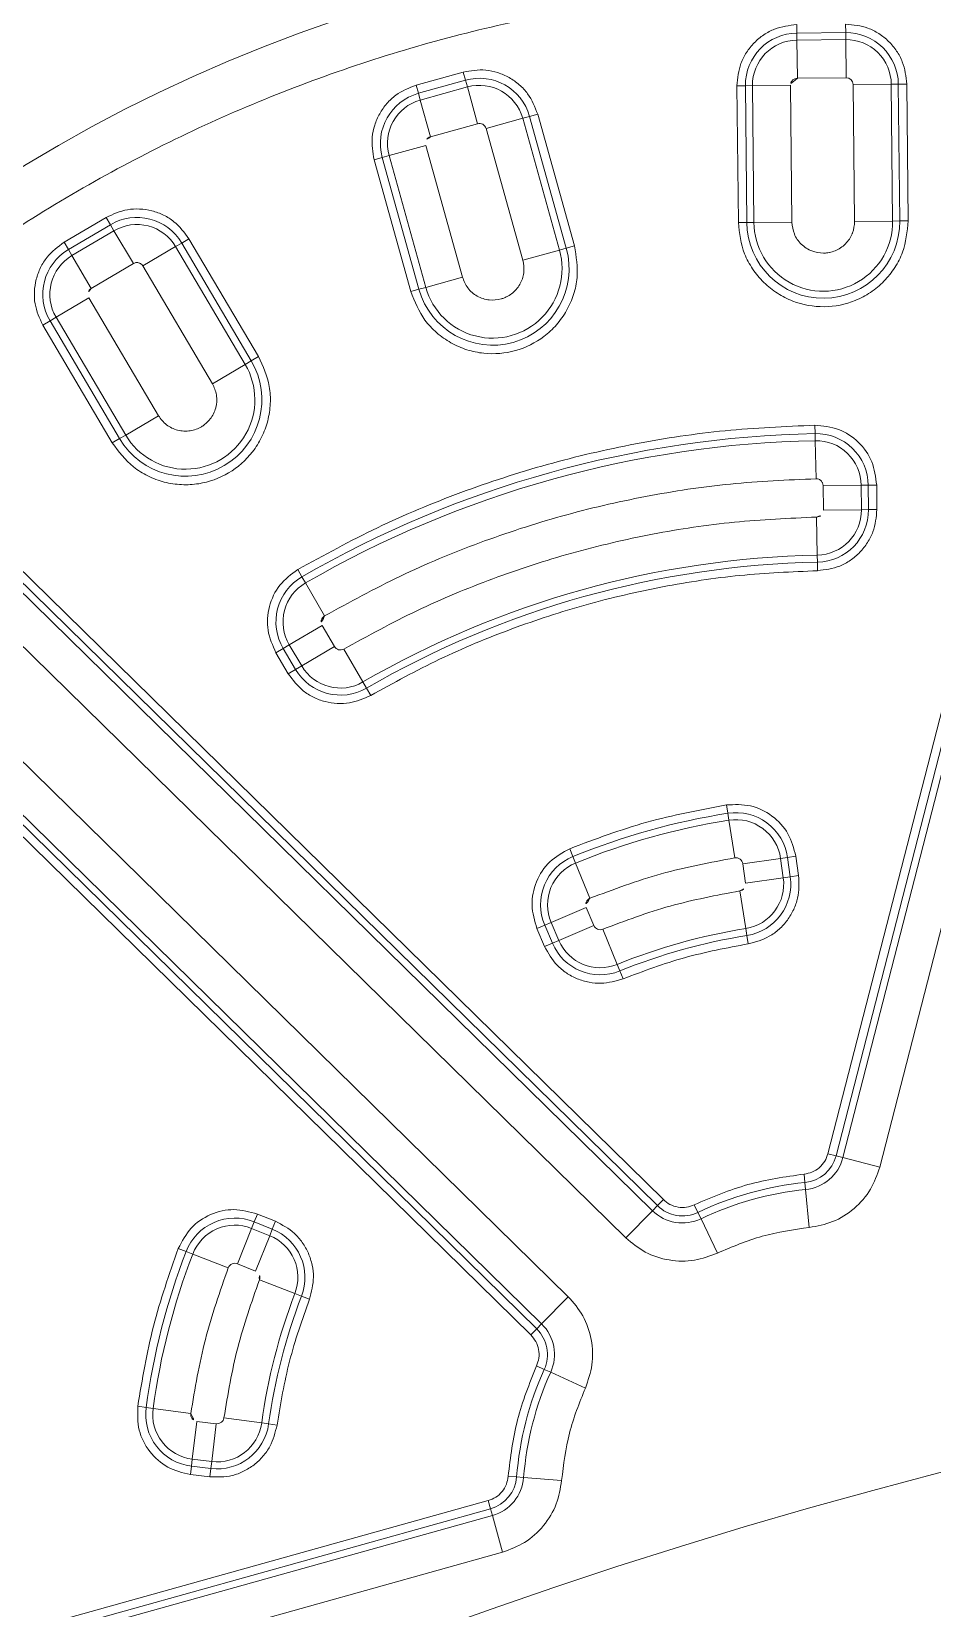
# Model space of a CAD drawing. Header units: metres. Extents: x 859577 to 860336, y 1645916 to 1646650.
# Drawn here: x 859954.015 to 859954.1262, y 1646454.4494 to 1646454.6439 of the extents above; entities that cross this region are included whole.
import ezdxf

# ---------------------------------------------------------------- set-up
doc = ezdxf.new("R2010")
doc.units = ezdxf.units.M
doc.layers.add('A-ACCESORIOS', color=30, linetype='Continuous', lineweight=20)
doc.layers.add('PISO', color=31, linetype='Continuous', lineweight=15)

# ---------------------------------------------------------------- blocks, each defined once
blk = doc.blocks.new('mu10-3')
at = {"layer": 'A-ACCESORIOS', "linetype": 'Continuous', "ltscale": 20}
for p, q in [((-0.6043916841054511, 0.3677337906336788), (-0.6713836868763678, 0.4837673431450753)), ((-0.610116943353944, 0.3644283106689841), (-0.6771089461284987, 0.4804618631752078)), ((-0.6762049578243818, 0.4809837810649924), (-0.609212955050964, 0.3649502285607014)), ((-0.6084596314280475, 0.3653851601571887), (-0.6754516342014085, 0.4814187126614797)), ((-0.705322752941413, 0.4647310085940717), (-0.7060608563006099, 0.4654691119532686)), ((-0.6962371426569689, 0.4647310085940717), (-0.695499039297772, 0.4654691119532686)), ((-0.6954990392979994, 0.4654691119534959), (-0.6835670024256615, 0.4535370750811012)), ((-0.7053227529418677, 0.4647310085935601), (-0.7095841946726296, 0.4604695668627983)), ((-0.7089691085400318, 0.4598544807301437), (-0.7047076668087584, 0.4641159224613602)), ((-0.705322752941413, 0.4647310085940717), (-0.7047076668087584, 0.4641159224614171)), ((-0.7047076668087584, 0.4641159224614171), (-0.7013862016924008, 0.4607944573450027)), ((-0.6968522287897372, 0.4641159224614171), (-0.7001736939060947, 0.4607944573450595)), ((-0.6962371426569689, 0.4647310085941285), (-0.6968522287897372, 0.4641159224614171)), ((-0.6968522287897372, 0.4641159224614171), (-0.6849201919422399, 0.4521838856139766)), ((-0.6843051058095284, 0.4527989717466312), (-0.6962371426569689, 0.4647310085940717)), ((-0.7103222980322244, 0.4612076702217678), (-0.7095841946729138, 0.4604695668625709)), ((-0.7089691085401455, 0.4598544807302005), (-0.7095841946727433, 0.460469566862912)), ((-0.7056476434235606, 0.4565330156137861), (-0.7089691085400318, 0.4598544807301437)), ((-0.7056476434235606, 0.4565330156137861), (-0.7013862016924008, 0.4607944573450027)), ((-0.7001736939060947, 0.4607944573450595), (-0.6882416570585974, 0.448862420497619)), ((-0.7089691085399181, 0.4519990427110088), (-0.7056476434235606, 0.45532050782748)), ((-0.6937156065907857, 0.4433884709948757), (-0.7056476434235606, 0.4553205078275937)), ((-0.6843051058095284, 0.452798971746688), (-0.6835670024503884, 0.4535370751058281)), ((-0.7095841946726296, 0.451383956578411), (-0.7103222980317696, 0.4506458532192141)), ((-0.7095841946727433, 0.4513839565784679), (-0.7089691085401455, 0.4519990427111225)), ((-0.7095841946726296, 0.4513839565783542), (-0.6976521578221195, 0.4394519197278441)), ((-0.6970370715653758, 0.4400670060497305), (-0.7089691085399181, 0.4519990427110656)), ((-0.6849201919422399, 0.4521838856139766), (-0.6882416570585974, 0.448862420497619)), ((-0.6843051058095284, 0.452798971746688), (-0.6849201919422399, 0.4521838856139766)), ((-0.6983902611781332, 0.4387138163655209), (-0.7103222980313717, 0.4506458532187594)), ((-0.6970370715653758, 0.4400670060497305), (-0.6937156065907857, 0.4433884709948757)), ((-0.6976521578221195, 0.4394519197277873), (-0.6970370715653758, 0.4400670060497305)), ((-0.6976521578221195, 0.4394519197278441), (-0.6983902611813164, 0.4387138163686473)), ((-0.7259661512111961, 0.4300345751606187), (-0.7264010827866514, 0.4292812515742526)), ((-0.7259661512111961, 0.4300345751606187), (-0.7254442333206725, 0.4309385634643377)), ((-0.7113524502769906, 0.4215973509924424), (-0.7259661512111961, 0.4300345751606187)), ((-0.7254442333208999, 0.4309385634645082), (-0.7108305323561694, 0.4225013392786536)), ((-0.7386594594822782, 0.4229857851676684), (-0.7356461651365862, 0.4282049640725063)), ((-0.7347421768324693, 0.427683046182608), (-0.7356461651362451, 0.4282049640730747)), ((-0.7264010827866514, 0.4292812515741957), (-0.7287497132940643, 0.4252133042074888)), ((-0.7264010827866514, 0.4292812515742526), (-0.7117873818524458, 0.4208440274060194)), ((-0.7347421768329241, 0.4276830461820396), (-0.7377554711784455, 0.4224638672775995)), ((-0.737002147591852, 0.4220289357020874), (-0.7339888532460463, 0.4272481146071527)), ((-0.734742176832583, 0.427683046182608), (-0.7339888532460463, 0.4272481146071527)), ((-0.7339888532460463, 0.4272481146071527), (-0.7299209058793963, 0.4248994840997398)), ((-0.6734013131323877, 0.4267561887239708), (-0.6741464795176739, 0.4274871608138255)), ((-0.6734013131323877, 0.4267561887240277), (-0.6727803411446871, 0.4261470453158154)), ((-0.6727803411446871, 0.4261470453158154), (-0.6694270924114107, 0.4228576709115259)), ((-0.6648873181707131, 0.426184993418758), (-0.6682087832870707, 0.4228635283024005)), ((-0.6642722320381154, 0.4268000795514695), (-0.6648873181707131, 0.426184993418758)), ((-0.6648873181707131, 0.426184993418758), (-0.6627564963733334, 0.4240541716213215)), ((-0.6642722320381154, 0.4268000795514695), (-0.6635341286788616, 0.4275381829106095)), ((-0.6621414102405652, 0.4246692577539193), (-0.6642722320381154, 0.4268000795514695)), ((-0.6635341286793732, 0.4275381829111211), (-0.6614033068812546, 0.4254073611130593)), ((-0.7329342002253156, 0.4196803051945039), (-0.7299209058793963, 0.4248994840997398)), ((-0.7287497132940643, 0.4252133042074888), (-0.7141360123597451, 0.4167760800392557)), ((-0.6627564963732198, 0.4240541716213215), (-0.6660779614895773, 0.420732706504964)), ((-0.6621414102406789, 0.4246692577539761), (-0.6627564963733334, 0.4240541716213784)), ((-0.6621414102405652, 0.4246692577539193), (-0.6614033068813683, 0.4254073611130593)), ((-0.7386594594822782, 0.4229857851676684), (-0.7377554711784455, 0.4224638672772016)), ((-0.737002147591852, 0.4220289357020874), (-0.7377554711783318, 0.4224638672775427)), ((-0.7113524502769906, 0.4215973509925561), (-0.710830532386467, 0.4225013392962182)), ((-0.6682087832870707, 0.4228635283024005), (-0.6660779614895773, 0.420732706504964)), ((-0.7329342002253156, 0.4196803051945039), (-0.737002147591852, 0.4220289357020874)), ((-0.7117873818524458, 0.4208440274059626), (-0.7141360123597451, 0.4167760800392557)), ((-0.7113524502769906, 0.4215973509925561), (-0.7117873818524458, 0.4208440274060194)), ((-0.7349690106248659, 0.4144411652426356), (-0.7326203801171687, 0.4185091126093425)), ((-0.7180066792014941, 0.410071888451796), (-0.7326203801171687, 0.4185091126093425)), ((-0.6627179902632179, 0.4162376209702074), (-0.6660720179690429, 0.4195262010874217)), ((-0.6627179902632179, 0.4162376209702074), (-0.6620968740213584, 0.415628624652129)), ((-0.735403942200378, 0.4136878416561558), (-0.7349690106248659, 0.4144411652426356)), ((-0.7203553096160817, 0.4060039412871106), (-0.7349690106248659, 0.4144411652426356)), ((-0.6620968740213584, 0.415628624652129), (-0.6613515345312067, 0.4148978290705259)), ((-0.735403942200378, 0.4136878416562126), (-0.7359258600909016, 0.4127838533524937)), ((-0.7213121591489653, 0.4043466291798836), (-0.7359258600902194, 0.4127838533521526)), ((-0.735403942200378, 0.4136878416562695), (-0.7207902412623071, 0.4052506174858195)), ((-0.7203553096160817, 0.4060039412871106), (-0.7180066792014941, 0.410071888451796)), ((-0.7207902412623071, 0.4052506174858195), (-0.7213121591528306, 0.4043466291821005)), ((-0.7207902412623071, 0.4052506174857058), (-0.7203553096160817, 0.4060039412871106)), ((-0.7457020705940067, 0.3888259604212863), (-0.7454319060139483, 0.3898342283605984)), ((-0.7454319060141756, 0.3898342283607121), (-0.7291324405275077, 0.3854667997464389)), ((-0.745927207744046, 0.3879857371385356), (-0.7471429483543375, 0.3834485314118297)), ((-0.7457020705940067, 0.3888259604212863), (-0.745927207744046, 0.3879857371385356)), ((-0.745927207744046, 0.3879857371385356), (-0.7296277422915409, 0.3836183085335279)), ((-0.7294026051415017, 0.3844585318162217), (-0.7457020705940067, 0.3888259604212863)), ((-0.6392564073220228, 0.387038328980168), (-0.6386209603603561, 0.3878664595837904)), ((-0.6386209603606972, 0.3878664595840178), (-0.6367082482290698, 0.3863987839452534)), ((-0.7294026051415017, 0.3844585318163354), (-0.7291324405614432, 0.3854667997555339)), ((-0.6483229612342711, 0.3857747442255572), (-0.6491606247602704, 0.3863975708104022)), ((-0.6483229612342711, 0.3857747442255572), (-0.6476249082958816, 0.3852557220715198)), ((-0.6476249082958816, 0.3852557220715198), (-0.6438554224284871, 0.3824530024397177)), ((-0.6397859464567546, 0.386348220143816), (-0.6426454577844538, 0.3826216324277425)), ((-0.6392564073220228, 0.387038328980168), (-0.6397859464567546, 0.386348220143816)), ((-0.6397859464567546, 0.386348220143816), (-0.6378732343257525, 0.3848805445054495)), ((-0.6373436951908502, 0.3855706533416878), (-0.6392564073220228, 0.387038328980168)), ((-0.6378732343257525, 0.3848805445054495), (-0.6373436951908502, 0.3855706533416878)), ((-0.6367082482290698, 0.3863987839452534), (-0.6373436951908502, 0.3855706533416878)), ((-0.7561385037789705, 0.3787320821971889), (-0.754578707848566, 0.3845533198585258)), ((-0.7535704399094243, 0.3842831552784673), (-0.7551302358396015, 0.3784619176174147)), ((-0.7535704399091969, 0.3842831552790926), (-0.7545787078484523, 0.3845533198592079)), ((-0.754290012556794, 0.3782367804673186), (-0.7527302166263894, 0.3840580181289397)), ((-0.7535704399091969, 0.3842831552790358), (-0.7527302166263894, 0.3840580181289965)), ((-0.7527302166263894, 0.3840580181289397), (-0.7481930108997403, 0.3828422775186482)), ((-0.7471429483543375, 0.3834485314118297), (-0.7308434829019461, 0.3790811028067651)), ((-0.7296277422915409, 0.3836183085335279), (-0.7308434829019461, 0.3790811028067651)), ((-0.7294026051415017, 0.3844585318163354), (-0.7296277422915409, 0.3836183085335279)), ((-0.6407327456535086, 0.381153956789376), (-0.6378732343257525, 0.3848805445054495)), ((-0.7497528068298607, 0.3770210398575387), (-0.7481930108996266, 0.3828422775186482)), ((-0.6426454577844538, 0.3826216324277425), (-0.6407327456535086, 0.381153956789376)), ((-0.6367955967801322, 0.3771615796944161), (-0.6405664094270946, 0.3799625140062517)), ((-0.7561385037789705, 0.3787320821971889), (-0.7551302358396015, 0.3784619176171304)), ((-0.754290012556794, 0.3782367804673186), (-0.7551302358396015, 0.3784619176174147)), ((-0.7497528068298607, 0.3770210398575387), (-0.7542900125569076, 0.3782367804669775)), ((-0.7503622935471981, 0.371433771585032), (-0.749146552937475, 0.3759709773119653)), ((-0.7328470875044673, 0.371603548712244), (-0.749146552937475, 0.3759709773119653)), ((-0.6367955967801322, 0.3771615796944161), (-0.636097298141749, 0.3766428881551747)), ((-0.636097298141749, 0.3766428881551747), (-0.6352593397757573, 0.376020458308119)), ((-0.7340628280777537, 0.3670663432046126), (-0.7328470875044673, 0.371603548712244)), ((-0.750587430697351, 0.3705935483022813), (-0.7508575952774095, 0.3695852803629691)), ((-0.7345581298163211, 0.3652178517556308), (-0.7508575952767274, 0.3695852803627986)), ((-0.750587430697351, 0.3705935483022245), (-0.7503622935471981, 0.3714337715849751)), ((-0.750587430697351, 0.3705935483022245), (-0.7342879652405259, 0.366226119696023)), ((-0.7340628280330179, 0.3670663431926755), (-0.7503622934899568, 0.3714337717989338)), ((-0.7062823572232446, 0.3698045497524731), (-0.7072879808152379, 0.3700843967272363)), ((-0.7062823572233583, 0.3698045497524731), (-0.7054443375634492, 0.3695713439402084)), ((-0.7054443375634492, 0.3695713439402084), (-0.7009190314000762, 0.3683120325540585)), ((-0.6582522092548402, 0.3685767821728518), (-0.6592104246624899, 0.3689908067738088)), ((-0.6582522092548402, 0.3685767821728518), (-0.6574536964151321, 0.3682317616720638)), ((-0.6574536964151321, 0.3682317616720638), (-0.6531417270805946, 0.3663686509676154)), ((-0.6084596314256601, 0.3653851601532097), (-0.6043916841054511, 0.3677337906336788)), ((-0.7342879652405259, 0.366226119696023), (-0.7345581298205843, 0.3652178517567677)), ((-0.7342879652405259, 0.366226119696023), (-0.7340628280330179, 0.3670663431926755)), ((-0.7003149494873924, 0.367254017207415), (-0.7015306900976839, 0.3627168114805954)), ((-0.6974041927811072, 0.3664740822985664), (-0.7003149494873924, 0.367254017207415)), ((-0.6986199333913987, 0.3619368765718036), (-0.6974041927811072, 0.3664740822985664)), ((-0.6918313489025536, 0.3658118046278673), (-0.6963563566793596, 0.3670721877674623)), ((-0.690993384499393, 0.3655784003427698), (-0.6918313489025536, 0.3658118046278673)), ((-0.690993384499393, 0.3655784003427698), (-0.6899878272157025, 0.3652983152006755)), ((-0.6544803465799305, 0.3608967725439811), (-0.6526827826119757, 0.3652364758540898)), ((-0.6504553821591799, 0.3643138563777484), (-0.6526827826119757, 0.3652364758540898)), ((-0.6522529461269073, 0.359974153067526), (-0.6504553821591799, 0.3643138563777484)), ((-0.6450293077369338, 0.3629003739824839), (-0.6493403943288172, 0.3647655263718548)), ((-0.609212955050964, 0.3649502285607014), (-0.6101169433546829, 0.3644283106701778)), ((-0.609212955050964, 0.3649502285607014), (-0.6084596314280475, 0.3653851601571887)), ((-0.7020259918282363, 0.3608683202586462), (-0.701755827248121, 0.3618765881979584)), ((-0.7015306900976839, 0.3627168114805954), (-0.7017558272477231, 0.3618765881978447)), ((-0.701755827248121, 0.3618765881979584), (-0.698845070541438, 0.3610966532890529)), ((-0.698619933391285, 0.3619368765718036), (-0.7015306900976839, 0.3627168114805954)), ((-0.698845070541438, 0.3610966532890529), (-0.698619933391285, 0.3619368765718036)), ((-0.6442309583679275, 0.3625549753918449), (-0.6450293077369338, 0.3629003739824839)), ((-0.6442309583679275, 0.3625549753918449), (-0.6432729391252678, 0.3621404970830895)), ((-0.6991152351210417, 0.3600883853496271), (-0.7020259918282363, 0.3608683202586462)), ((-0.698845070541438, 0.3610966532890529), (-0.6991152351214964, 0.3600883853497976)), ((-0.6548132287961721, 0.3600931237829172), (-0.6552126874557871, 0.3591287452695155)), ((-0.6548132287961721, 0.3600931237828036), (-0.6544803465799305, 0.3608967725439811)), ((-0.6548132287961721, 0.3600931237829172), (-0.6525858283432058, 0.3591705043064053)), ((-0.6522529461269073, 0.359974153067526), (-0.6544803465799305, 0.3608967725439243)), ((-0.6525858283432058, 0.3591705043064053), (-0.6522529461269073, 0.359974153067526)), ((-0.6096538590889509, 0.3598968714384796), (-0.6104538018027483, 0.3605674568480026)), ((-0.6089872401277603, 0.3593380502364312), (-0.6096538590886098, 0.3598968714382522)), ((-0.6529852870017976, 0.3582061257926625), (-0.6552126874560145, 0.3591287452696292)), ((-0.6525858283432058, 0.3591705043064053), (-0.6529852870026502, 0.3582061257930036)), ((-0.608987240127874, 0.3593380502364312), (-0.6053874979463671, 0.3563204159197539)), ((-0.6165067629524401, 0.3480272937669042), (-0.6174874783097266, 0.3483847717740787)), ((-0.6165067629524401, 0.3480272937669042), (-0.6156895001545877, 0.3477293954275638)), ((-0.6156895001545877, 0.3477293954275638), (-0.6112762810467416, 0.3461207443951935)), ((-0.754646652124336, 0.3461626168894441), (-0.6206626465744876, 0.3461626168894441)), ((-0.6206626465822751, 0.3451187811086243), (-0.7546466521228012, 0.3451187811086243)), ((-0.6206626465822751, 0.3451187811083969), (-0.620662646580513, 0.3461626168894441)), ((-0.6206626465746012, 0.3442489179574864), (-0.6206626465746012, 0.3451187811085106)), ((-0.7546466521226876, 0.3442489179575432), (-0.6206626465746012, 0.3442489179575432)), ((-0.6206626465744876, 0.3442489179575432), (-0.6206626465744876, 0.3395516569430583)), ((-0.7546466521226876, 0.3395516569430015), (-0.6206626465744876, 0.3395516569430015)), ((-0.6206626465713612, 0.3293996878084045), (-0.7546466521226876, 0.329399687813634)), ((-0.6206626465713612, 0.3247024268429755), (-0.6206626465713612, 0.3293996878084045)), ((-0.6206626465713612, 0.3247024268429755), (-0.7546466521228012, 0.3247024268043788)), ((-0.7546466521228012, 0.3238325636535251), (-0.6206626465760223, 0.3238325636535251)), ((-0.6206626465760223, 0.3238325636532409), (-0.6206626465713612, 0.3247024268429755)), ((-0.6206626465760223, 0.3238325636535251), (-0.6206626465760223, 0.3227887278725348)), ((-0.6206626465744876, 0.3227887278725348), (-0.7546466521235402, 0.3227887278725348)), ((-0.6165067629526675, 0.3209240509949609), (-0.6174874783097266, 0.3205665729879001)), ((-0.6156895001183216, 0.3212219493476027), (-0.6165067629524401, 0.3209240509950178)), ((-0.6156895001183216, 0.3212219493476027), (-0.6112762810467416, 0.3228306003667853)), ((-0.608987240160161, 0.3096132944984333), (-0.6053874979463671, 0.312630928842168)), ((-0.6552126874560145, 0.3098225994923496), (-0.6529852870025366, 0.3107452189690321)), ((-0.6548132287961721, 0.3088582209791184), (-0.6552126874556734, 0.3098225994924633)), ((-0.6525858283430921, 0.3097808404556304), (-0.6548132287961721, 0.3088582209791184)), ((-0.6529852870025366, 0.3107452189690321), (-0.6525858283430921, 0.3097808404556304)), ((-0.6522529461269073, 0.308977191694396), (-0.6525858283430921, 0.3097808404555735)), ((-0.6096538590886098, 0.3090544733236698), (-0.608987240160161, 0.3096132944984333)), ((-0.6548132287961721, 0.3088582209791184), (-0.6544803465799305, 0.3080545722179977)), ((-0.6544803465799305, 0.3080545722179977), (-0.6522529461269073, 0.308977191694396)), ((-0.6544803465799305, 0.3080545722179977), (-0.6526827826120893, 0.3037148689078322)), ((-0.6504553821591799, 0.3046374883841736), (-0.6522529461269073, 0.308977191694396)), ((-0.6096538590886098, 0.3090544733236698), (-0.6104538018027483, 0.3083838879139194)), ((-0.6450293077369338, 0.3060509707794949), (-0.6493403943288172, 0.304185818390124)), ((-0.6450293077369338, 0.3060509707794949), (-0.6442309583679275, 0.3063963693700771)), ((-0.6442309583679275, 0.3063963693700771), (-0.6432729391252678, 0.3068108476788893)), ((-0.6771090008782039, 0.1884893867574533), (-0.610116943353944, 0.3045230340929947)), ((-0.6092129550542609, 0.3040011161958773), (-0.676205012573746, 0.1879674688684645)), ((-0.6754516889872093, 0.1875325372929524), (-0.6084596314638588, 0.3035661846270159)), ((-0.6526827826120893, 0.3037148689078322), (-0.6504553821591799, 0.3046374883841736)), ((-0.6092129550541472, 0.3040011161958205), (-0.6101169433568998, 0.3045230340878788)), ((-0.6084596314637452, 0.3035661846270159), (-0.6092129550503955, 0.3040011162025849)), ((-0.6084596314638588, 0.3035661846270727), (-0.6043916840970383, 0.3012175541197735)), ((-0.6574536964151321, 0.300719583089915), (-0.6531417270805946, 0.3025826937943066)), ((-0.6713837416205024, 0.1851839067854257), (-0.6043916840970383, 0.3012175541197735)), ((-0.6582522092548402, 0.3003745625890701), (-0.6592104246624899, 0.2999605379881132)), ((-0.6582522092548402, 0.3003745625890701), (-0.6574536964151321, 0.300719583089915)), ((-0.6367955967801322, 0.2917897650675059), (-0.6405664094272083, 0.2889888307556703)), ((-0.636097298141749, 0.2923084566067473), (-0.6367955967801322, 0.2917897650675059)), ((-0.636097298141749, 0.2923084566067473), (-0.6352593397757573, 0.2929308864538029)), ((-0.6476249082958816, 0.2836956226904022), (-0.6438554224284871, 0.2864983423222043)), ((-0.6407327456533949, 0.2877973879725459), (-0.6426454577844538, 0.2863297123341795)), ((-0.6397859464567546, 0.282603124618106), (-0.6426454577844538, 0.2863297123341795)), ((-0.6378732343257525, 0.2840708002564725), (-0.6407327456533949, 0.2877973879725459)), ((-0.6378732343257525, 0.2840708002564725), (-0.6397859464567546, 0.282603124618106)), ((-0.6373436951909639, 0.2833806914201773), (-0.6378732343257525, 0.2840708002564725)), ((-0.6483229612342711, 0.2831766005363647), (-0.6491606247602704, 0.2825537739515198)), ((-0.6483229612342711, 0.2831766005363647), (-0.6476249082958816, 0.2836956226904022)), ((-0.6392564073219091, 0.2819130157816971), (-0.6397859464567546, 0.2826031246180492)), ((-0.6392564073221365, 0.2819130157816403), (-0.6373436951909639, 0.2833806914201773)), ((-0.6367082482285014, 0.2825525608171802), (-0.6386209603606972, 0.2810848851779042)), ((-0.6373436951909639, 0.2833806914201773), (-0.6367082482292972, 0.2825525608166117)), ((-0.6392564073221365, 0.2819130157816403), (-0.6386209603604698, 0.2810848851780747))]:
    blk.add_line(p, q, dxfattribs=at)
for centre, radius in [((0, 0), 0.6689513447619461), ((-0.579328858459462, 0.334475672380961), 0.1928508381295697)]:
    blk.add_circle(centre, radius, dxfattribs=at)
for centre, radius, start, end in [((-0.7007799477993331, 0.4601882034518781), 0.006424496643351804, 44.99999999986183, 135.0000000001382), ((-0.7007799477993331, 0.4601882034518781), 0.005554633492485279, 44.99999999986183, 135.0000000001382), ((-0.7007799477993331, 0.4601882034518781), 0.0008573724779616592, 45.00000000013819, 134.9999999998618), ((-0.7050413895304928, 0.4559267617206615), 0.006424496643329034, 135.0000000036962, 225.00000000105), ((-0.7050413895304928, 0.4559267617206615), 0.00555463349258387, 135.00000000073, 225.000000000138), ((-0.6909786318174156, 0.4461254457388577), 0.009437790989216707, 225.0000000272417, 44.99999999959007), ((-0.6909786318174156, 0.4461254457388577), 0.008567927838280903, 224.9999997221514, 44.99999999959007), ((-0.7291783995328842, 0.4244707978609199), 0.006424496643359472, 60.00000000022851, 149.9999999997967), ((-0.7291783995328842, 0.4244707978609199), 0.005554633492462201, 60.00000000098157, 149.9999999999966), ((-0.6688150371802521, 0.422257274409219), 0.006424496643351356, 44.99999999986183, 135.550929446569), ((-0.579328858459462, 0.334475672380961), 0.1317775414275536, 135.550929446569, 164.449070553473), ((-0.579328858459462, 0.334475672380961), 0.130907678276751, 135.550929446569, 164.449070553473), ((-0.6688150371802521, 0.422257274409219), 0.005554633492531304, 44.99999999986183, 135.550929446569), ((-0.7291783995335663, 0.4244707978608631), 0.0008573724783578069, 59.99999998317124, 149.9999999863812), ((-0.6666842153827588, 0.4201264526117825), 0.005554633492495453, 315.5644995710717, 45.00000000013819), ((-0.6666842153827588, 0.4201264526117825), 0.006424496643351562, 315.5644995710717, 44.99999999881397), ((-0.7321916938786899, 0.4192516189558546), 0.006424496643355398, 150.0000000034942, 239.9999999995078), ((-0.7321916938786899, 0.4192516189558546), 0.005554633492483902, 150.0000000002285, 239.9999999999966), ((-0.7160713457716383, 0.4134239842402962), 0.009437790989227708, 240.0000000276678, 59.99999999950784), ((-0.7160713457716383, 0.4134239842402962), 0.008567927838284622, 239.9999997219812, 59.99999999950784), ((-0.6666842153827588, 0.4201264526118393), 0.0008573724779916193, 315.5644995689736, 44.99999999926996), ((-0.732191693878292, 0.4192516189546609), 0.0008573724788415616, 149.9999999704183, 239.9999999701322), ((-0.579328858459462, 0.334475672380961), 0.1167851169459326, 135.5644995710718, 164.4355004288844), ((-0.579328858459462, 0.334475672380961), 0.1159152537950912, 135.5644995710718, 164.4355004288844), ((-0.7473648526804482, 0.3826203731925375), 0.006424496643362645, 75.0000000002284, 164.9999999992265), ((-0.7473648526804482, 0.3826203731925375), 0.005554633492495873, 74.99999999955367, 164.9999999997559), ((-0.6431673930792954, 0.3819414331084658), 0.006424496643351093, 52.50000000054982, 143.3681510901398), ((-0.6431673930792954, 0.3819414331084658), 0.00555463349251998, 52.50000000004562, 143.3681510904121), ((-0.579328858459462, 0.334475672380961), 0.08597546737180055, 143.3681510901398, 156.631848909743), ((-0.579328858459462, 0.334475672380961), 0.08510560422095996, 143.3681510901398, 156.631848909743), ((-0.6412546809482365, 0.3804737574700994), 0.006424496643353796, 323.3952829966595, 52.49999999875644), ((-0.7318452851932307, 0.3753423257567192), 0.00943779098921797, 255.0000000274177, 75.00000000002214), ((-0.7318452851932307, 0.3753423257567192), 0.008567927838285295, 254.9999997216251, 75.00000000002214), ((-0.6412546809482365, 0.3804737574700994), 0.005554633492550438, 323.3952829861416, 52.50000000004562), ((-0.6431673930794091, 0.3819414331084658), 0.0008573724779845497, 52.49999999875644, 143.368151088385), ((-0.6412546809482365, 0.3804737574702699), 0.0008573724780968109, 323.3952829777543, 52.49999999581137), ((-0.7489246486108527, 0.3767991355310301), 0.006424496643345212, 165.000000003232, 254.9999999998199), ((-0.7489246486108527, 0.3767991355310301), 0.005554633492502879, 165.0000000008825, 255.0000000002283), ((-0.7489246486115917, 0.3767991355323943), 0.0008573724790751493, 165.0000000407699, 255.0000000379685), ((-0.579328858459462, 0.334475672380961), 0.07158570175931489, 143.3952829865168, 156.6047170134154), ((-0.579328858459462, 0.334475672380961), 0.07071583860847361, 143.3952829865168, 156.6047170134154), ((-0.7000930451612817, 0.3680821754265935), 0.006424496643353988, 164.4490705573535, 254.9999999984879), ((-0.7000930451612817, 0.3680821754265935), 0.005554633492511549, 164.4490705538618, 255.0000000000221), ((-0.7000930451612817, 0.368082175426764), 0.0008573724781183631, 164.4490705633036, 255.0000000049684), ((-0.6523546803694558, 0.3660285847382738), 0.006424496643353102, 156.631848909743, 247.499999998337), ((-0.6523546803694558, 0.3660285847382738), 0.005554633492503167, 156.6318489099456, 247.4999999999561), ((-0.6971822884549965, 0.3673022405178017), 0.00555463349253738, 255.0000000008824, 344.4355004288844), ((-0.6971822884551102, 0.3673022405177448), 0.0008573724780481637, 255.000000002622, 344.435500433564), ((-0.6523546803692284, 0.3660285847377622), 0.0008573724783861137, 156.6318488832367, 247.4999999864145), ((-0.6971822884549965, 0.3673022405178017), 0.006424496643351253, 255.0000000006162, 344.4355004289461), ((-0.6501272799164326, 0.3651059652618756), 0.0008573724779748448, 247.4999999996948, 336.6047170136181), ((-0.6130436997796096, 0.3627385470587683), 0.004423363001116207, 320.0271724841522, 30.00000001862362), ((-0.6130436997796096, 0.3627385470587683), 0.005293226194439393, 320.0271724841522, 29.99999996565652), ((-0.6501272799164326, 0.3651059652618756), 0.00642449664335261, 247.4999999999561, 336.6047170134154), ((-0.6501272799164326, 0.3651059652618756), 0.005554633492521092, 247.4999999999561, 336.6047170134154), ((-0.579328858459462, 0.334475672380961), 0.03957073444687399, 140.0271724839716, 159.972827515988), ((-0.579328858459462, 0.334475672380961), 0.0387008712960323, 140.0271724838307, 159.9728275160509), ((-0.6206626465744876, 0.3495421441098756), 0.004423363001437176, 269.9999998997171, 339.972827516193), ((-0.6206626465744876, 0.3495421441098756), 0.00529322615227632, 269.9999999998078, 339.972827516397), ((-0.6206626465744876, 0.3194092006521032), 0.005293226190823538, 20.02717248380697, 89.999999965604), ((-0.6206626465744876, 0.3194092006521032), 0.004423363001116242, 20.02717248401203, 90.00000001852193), ((-0.579328858459462, 0.334475672380961), 0.03957073444687347, 200.027172483949, 219.9728275160283), ((-0.579328858459462, 0.334475672380961), 0.03870087129603096, 200.0271724840119, 219.9728275160283), ((-0.6501272799164326, 0.3038453795001033), 0.00642449664335122, 23.39528299664125, 112.4999999987121), ((-0.6501272799164326, 0.3038453795001033), 0.005554633492471686, 23.39528298664443, 112.5000000000438), ((-0.6130436997796096, 0.3062127977032105), 0.00529322615232976, 329.9999999997631, 39.97282751621102), ((-0.6523546803694558, 0.3029227600236482), 0.006424496643352601, 112.5000000005344, 203.3681510902569), ((-0.6523546803694558, 0.3029227600236482), 0.005554633492498143, 112.5000000000438, 203.368151090197), ((-0.6130436997796096, 0.3062127977032105), 0.004423363001438672, 329.9999998998453, 39.97282751589661), ((-0.579328858459462, 0.334475672380961), 0.07158570175931464, 203.3952829865845, 216.6047170134831), ((-0.579328858459462, 0.334475672380961), 0.07071583860847445, 203.3952829865845, 216.6047170134831), ((-0.6523546803694558, 0.3029227600236482), 0.0008573724780066786, 112.5000000007388, 203.3681510921622), ((-0.6501272799165463, 0.3038453795001033), 0.0008573724780216162, 23.3952829837809, 112.4999999987121), ((-0.579328858459462, 0.334475672380961), 0.08597546737180288, 203.3681510902569, 216.6318489098601), ((-0.579328858459462, 0.334475672380961), 0.08510560422095967, 203.3681510902569, 216.6318489098601), ((-0.6412546809482365, 0.2884775872918226), 0.005554633492482976, 307.4999999999544, 36.60471701348315), ((-0.6412546809482365, 0.2884775872918226), 0.006424496643353391, 307.4999999999544, 36.60471701348315), ((-0.6412546809482365, 0.2884775872917658), 0.0008573724780342718, 307.5000000017986, 36.60471701699608), ((-0.6431673930794091, 0.2870099116534561), 0.0008573724780197146, 216.6318489126722, 307.5000000017986), ((-0.6431673930792954, 0.2870099116534561), 0.006424496643354195, 216.6318489098601, 307.499999998391), ((-0.6431673930792954, 0.2870099116534561), 0.005554633492560749, 216.6318489097299, 307.4999999999544)]:
    blk.add_arc(centre, radius, start, end, dxfattribs=at)
for points, knots in [([(-0.4859167337404529, 0.1726811263246759), (-0.4820816737418454, 0.1750030824181863), (-0.4743143961795226, 0.1797058191347105), (-0.4632198501205949, 0.1879069478158044), (-0.4524845906992141, 0.1970604354579564), (-0.4422792568729506, 0.2072319845981383), (-0.433245082829842, 0.2177514547104806), (-0.4253627817860774, 0.2284087615797716), (-0.4185710213526477, 0.2390108277091372), (-0.4124582136598178, 0.2501449366232578), (-0.4070806469033528, 0.261751047016844), (-0.402488449521627, 0.273762471131306), (-0.3987275118732327, 0.286083488688746), (-0.3958240706950846, 0.2986342705279981), (-0.3937952409868899, 0.3113325544254621), (-0.3926492907211241, 0.3240725322895059), (-0.3923760987091214, 0.3367713505420511), (-0.3929567671231666, 0.349348927213839), (-0.3944546273126548, 0.3625195018374257), (-0.3970177059496223, 0.3761472829188506), (-0.4007736893436231, 0.3900564064117589), (-0.4054802963896122, 0.4033591741373357), (-0.4110370801636805, 0.4159806595196756), (-0.4173945099324783, 0.427968357310931), (-0.4245974091347193, 0.4394678443161979), (-0.4327493902575839, 0.4505907669306453), (-0.4419165772270617, 0.4613182337209878), (-0.4520843507155519, 0.4715257473567362), (-0.462604825690164, 0.4805593412606868), (-0.4732619011245447, 0.4884417759190569), (-0.4838640263998855, 0.4952335022063608), (-0.4949981192704627, 0.5013463191592109), (-0.5066042340231434, 0.5067238834064369), (-0.5186156569490663, 0.5113160814445905), (-0.5309366748714979, 0.5150770189951572), (-0.5434874564442111, 0.5179804599064823), (-0.5561857410429525, 0.520009290777125), (-0.568925716386218, 0.5211552366896512), (-0.5816245439042973, 0.5214284447450268), (-0.5942020864225128, 0.5208477171768209), (-0.607372794688672, 0.5193500884605555), (-0.6209999955424905, 0.5167860048549073), (-0.6349112991790093, 0.5130337975277257), (-0.6482061626523432, 0.508313567334767), (-0.6608560246623938, 0.5028059338316666), (-0.6688125246918162, 0.498430536167632), (-0.672740983178528, 0.4962702184372461)], [0, 0, 0, 0, 0.02291043124393885, 0.04640127627856701, 0.07043889536440066, 0.09498252486860069, 0.119987007813452, 0.1412571413465029, 0.1627018157893435, 0.1843088610492793, 0.2061448528974916, 0.2280462251742267, 0.2499999996147193, 0.271952791039605, 0.2938541685496897, 0.315691138189361, 0.3372972159685447, 0.3587419054823087, 0.3800129914506221, 0.4050168025324468, 0.4295600826501582, 0.4535976939681217, 0.4770894055705903, 0.4999999997767688, 0.5229099078263222, 0.5464012767191548, 0.5704388958051743, 0.5949825253142079, 0.6199870082600594, 0.6412571417913685, 0.6627018162343636, 0.6843088614958872, 0.7061448533414497, 0.7280462256163862, 0.7500000000613233, 0.7719527914840741, 0.7938541689949458, 0.8156911386359668, 0.8372972164167378, 0.8587419059311827, 0.8800129918972291, 0.9050168029778312, 0.9295600830954692, 0.9535976944176974, 0.9770892313843613, 0.9999999999999999, 0.9999999999999999, 0.9999999999999999, 0.9999999999999999]), ([(-0.672740983178528, 0.4962702184372461), (-0.6765760431772492, 0.4939482623437357), (-0.6843433207395719, 0.4892455256272115), (-0.6954378667984997, 0.4810443969461744), (-0.7061731262198805, 0.4718909093039656), (-0.7163784600462577, 0.4617193601637837), (-0.7254126340892526, 0.4511998900514413), (-0.7332949351330171, 0.4405425831822072), (-0.7400866955664469, 0.4299405170527848), (-0.7461995032592768, 0.4188064081386642), (-0.7515770700158555, 0.4072002977451348), (-0.7561692673974107, 0.3951888736306159), (-0.7599302050458618, 0.382867856073176), (-0.7628336462241236, 0.3703170742339807), (-0.764862475932091, 0.3576187903365167), (-0.7660084261980842, 0.3448788124724729), (-0.7662816182099732, 0.3321799942198709), (-0.765700949795928, 0.3196024175481398), (-0.7642030896064398, 0.3064318429244963), (-0.7616400109694155, 0.2928040618430714), (-0.7578840275755283, 0.2788949383502199), (-0.7531774205294823, 0.2655921706245863), (-0.7476206367554141, 0.2529706852422464), (-0.74126320698673, 0.2409829874510478), (-0.7340603077843184, 0.2294835004457241), (-0.7259083266615107, 0.2183605778312767), (-0.7167411396920329, 0.2076331110409342), (-0.7065733662035427, 0.1974255974051857), (-0.6960528912290442, 0.1883920035012352), (-0.6853958157945499, 0.1805095688429219), (-0.6747936905193228, 0.1737178425556181), (-0.6636595976486319, 0.1676050256027111), (-0.6520534828959512, 0.1622274613555419), (-0.6400420599700851, 0.1576352633173883), (-0.6277210420475399, 0.1538743257667647), (-0.6151702604749971, 0.1509708848554965), (-0.6024719758761421, 0.148942053984797), (-0.5897320005328766, 0.1477961080722707), (-0.5770331730147973, 0.147522900016952), (-0.5644556304966386, 0.1481036275851579), (-0.5512849222305363, 0.1496012563013664), (-0.5376577213765472, 0.1521653399070146), (-0.5237464177401989, 0.1559175472342531), (-0.5104515542666945, 0.1606377774272119), (-0.4978016922568145, 0.1661454109303122), (-0.4898451922272216, 0.17052080859429), (-0.4859167337404529, 0.1726811263246759)], [0, 0, 0, 0, 0.02291043124393901, 0.04640127627856701, 0.07043889536440079, 0.09498252486860091, 0.119987007813452, 0.141257141346503, 0.1627018157893436, 0.1843088610492794, 0.2061448528974917, 0.2280462251742267, 0.2499999996147195, 0.271952791039605, 0.2938541685496898, 0.3156911381893611, 0.3372972159685447, 0.3587419054823088, 0.3800129914506222, 0.4050168025324468, 0.4295600826501583, 0.4535976939681217, 0.4770894055705904, 0.4999999997767688, 0.5229099078263222, 0.546401276719155, 0.5704388958051744, 0.594982525314208, 0.6199870082600594, 0.6412571417913686, 0.6627018162343637, 0.6843088614958872, 0.7061448533414498, 0.7280462256163863, 0.7500000000613232, 0.771952791484074, 0.7938541689949458, 0.8156911386359668, 0.8372972164167378, 0.8587419059311827, 0.8800129918972293, 0.9050168029778312, 0.9295600830954692, 0.9535976944176973, 0.9770892313843614, 1, 1, 1, 1]), ([(-0.7060608563010646, 0.465469111952757), (-0.7053259951183577, 0.4660628884893185), (-0.7041955452824595, 0.4669763053414613), (-0.7023075482482, 0.467547269169188), (-0.700779947799731, 0.4677117428423117), (-0.699252347351262, 0.4675472691694154), (-0.6973643503168319, 0.4669763053419729), (-0.6962339004809337, 0.4660628884899438), (-0.6954990392979994, 0.4654691119534959)], [0, 0, 0, 0, 0.2394568443946149, 0.3683606602384064, 0.5000000000004436, 0.6316393397623957, 0.7605431556059795, 1, 1, 1, 1]), ([(-0.7103222980313717, 0.4506458532187594), (-0.7109160745678764, 0.4513807144015232), (-0.711829491420076, 0.4525111642374213), (-0.7124004552477459, 0.4543991612716241), (-0.7125649289210401, 0.4559267617200931), (-0.7124004552480869, 0.4574543621686189), (-0.7118294914205308, 0.4593423592029353), (-0.7109160745686722, 0.4604728090389472), (-0.7103222980322244, 0.4612076702217678)], [0, 0, 0, 0, 0.2394568443942686, 0.3683606602379445, 0.4999999999999601, 0.631639339761973, 0.760543155605668, 1, 1, 1, 1]), ([(-0.6835670024256615, 0.4535370750811012), (-0.6827337179315691, 0.452505781638763), (-0.6814518617908902, 0.4509193248629799), (-0.6806500239256366, 0.4482690622378414), (-0.6804208329850212, 0.4461267553147081), (-0.680645508639941, 0.4439766452202321), (-0.6814757707694525, 0.4413558143183423), (-0.6833879866642292, 0.4385348005667424), (-0.6862090004206607, 0.4366225846789575), (-0.6888298313245969, 0.435792322555983), (-0.6909799414195845, 0.4355676469063496), (-0.6931222483421493, 0.4357968378523651), (-0.6957725109652984, 0.4365986757242695), (-0.6973589677378413, 0.4378805318688137), (-0.6983902611781332, 0.4387138163655209)], [0, 0, 0, 0, 0.1197284222117965, 0.1841803301283819, 0.2499999999999613, 0.3158196698715406, 0.3802715777881259, 0.4999999999999232, 0.6197284222117383, 0.6841803301283522, 0.7499999999999626, 0.8158196698715714, 0.8802715777881803, 1, 1, 1, 1]), ([(-0.6882416570585974, 0.4488624204975622), (-0.6879297706554439, 0.4484845301588507), (-0.6876147586477828, 0.4481028527499689), (-0.6874089011119509, 0.4476220472631667), (-0.6872081127499996, 0.4471382103789665), (-0.6871050600283297, 0.4465952608812245), (-0.6871111086509814, 0.4455873338681045), (-0.6872763737973173, 0.4448118266144547), (-0.6876467334423637, 0.4441391882965036), (-0.6878524016970005, 0.4438389315266704), (-0.6879731525502848, 0.4436803636122022), (-0.6881256236934519, 0.4435072968680629), (-0.6885486278468989, 0.4430700816675426), (-0.6892242202167722, 0.442611588563409), (-0.6901948579080681, 0.4423071984110152), (-0.6912232294511114, 0.4422046324093571), (-0.6925237884681223, 0.4424384274812496), (-0.6933199976622859, 0.4430731160831556), (-0.6937156065761201, 0.4433884709801532)], [0, 0, 0, 0, 0.1198617571610881, 0.121062965119863, 0.1296476532462659, 0.2497882358044396, 0.2534197001827486, 0.3795987966330645, 0.4398280364012018, 0.4429397504224875, 0.4698242410068396, 0.4891670519006266, 0.5000827366217133, 0.6206730178187563, 0.6856702302722122, 0.7506704317980901, 0.8761167286404347, 1, 1, 1, 1]), ([(-0.7356461651365862, 0.4282049640725063), (-0.7350900244176728, 0.428968704233796), (-0.734234503403286, 0.4301435791085169), (-0.7325586146205865, 0.4311837374051493), (-0.731125634814191, 0.4317379788631115), (-0.7296075171697112, 0.4319744815840636), (-0.7276360757617226, 0.4319116224668846), (-0.726307735392254, 0.4313219114864637), (-0.7254442333208999, 0.4309385634645082)], [0, 0, 0, 0, 0.239456844393891, 0.3683606602377297, 0.5000000000000149, 0.6316393397622972, 0.7605431556061323, 0.9999999999999999, 0.9999999999999999, 0.9999999999999999, 0.9999999999999999]), ([(-0.7072879808152379, 0.3700843967267247), (-0.7062080633072583, 0.3736311094071993), (-0.7040434801938318, 0.380740128678724), (-0.6996691373770432, 0.3910304131093767), (-0.6944971731200553, 0.4009679077166766), (-0.6884769793999794, 0.4104157829001451), (-0.6817525901581689, 0.4193492862646053), (-0.6766781393839665, 0.4247785057117426), (-0.6741464795173329, 0.4274871608141098)], [0, 0, 0, 0, 0.1659797180129118, 0.3326892027453016, 0.4999999924162089, 0.6673021266101581, 0.8340159573464073, 1, 1, 1, 1]), ([(-0.6614033068812546, 0.4254073611130593), (-0.66081251756151, 0.4246771397187672), (-0.6599039957949344, 0.423554197903627), (-0.6593312334332495, 0.4216799144576271), (-0.6591615225406144, 0.4201635111120368), (-0.6593162852616388, 0.4186455093354198), (-0.659870553977612, 0.4167656738773644), (-0.660767968183336, 0.4156338356098672), (-0.6613515345300698, 0.4148978290717764)], [0, 0, 0, 0, 0.2395925132969772, 0.3684477802056743, 0.5000000000023972, 0.6315522197987192, 0.7604074867063145, 1, 1, 1, 1]), ([(-0.7359258600902194, 0.4127838533521526), (-0.7366896002516228, 0.413339994071066), (-0.73786447512623, 0.4141955150854528), (-0.7389046334228055, 0.4158714038680955), (-0.7394588748807678, 0.417304383674491), (-0.7396953776017767, 0.418822501318914), (-0.7396325184845978, 0.4207939427269594), (-0.7390428075042905, 0.4221222830963143), (-0.7386594594822782, 0.4229857851676684)], [0, 0, 0, 0, 0.2394568443936708, 0.3683606602371587, 0.4999999999991161, 0.6316393397612186, 0.7605431556051138, 1, 1, 1, 1]), ([(-0.7108305323561694, 0.4225013392786536), (-0.7097587229587248, 0.4217208562052974), (-0.708109939779149, 0.4205202254155438), (-0.7066494854346956, 0.418167799210039), (-0.7058736341537042, 0.4161578086055897), (-0.7055341647298974, 0.4140228113975581), (-0.7056578154118824, 0.4112763954915408), (-0.7067747420448427, 0.4080565875605657), (-0.709004714198386, 0.4054793967624732), (-0.7113213548049089, 0.4039991041834128), (-0.7133400513379797, 0.4032255947292356), (-0.7154686799040633, 0.4028925063511224), (-0.7182361679306268, 0.4029810838187018), (-0.7201003362829397, 0.4038086565473122), (-0.7213121591489653, 0.4043466291798836)], [0, 0, 0, 0, 0.119728422211769, 0.1841803301282923, 0.2499999999997919, 0.3158196698712897, 0.3802715777878135, 0.4999999999995838, 0.6197284222114652, 0.684180330128127, 0.7499999999997913, 0.8158196698714566, 0.8802715777881169, 1, 1, 1, 1]), ([(-0.7009190314000762, 0.3683120325540585), (-0.6998928469116663, 0.3716823122258575), (-0.6978359688432647, 0.3784376806990508), (-0.6936792513413366, 0.3882157439470575), (-0.6887646768734612, 0.3976586937372986), (-0.6830441827712548, 0.4066362395244028), (-0.6766544032706747, 0.4151250249566374), (-0.6718326726411874, 0.4202838920059548), (-0.6694270924114107, 0.4228576709115259)], [0, 0, 0, 0, 0.1659843794550962, 0.3326981002195356, 0.5000000079809337, 0.6673110246186041, 0.834020171720977, 0.9999999999999999, 0.9999999999999999, 0.9999999999999999, 0.9999999999999999]), ([(-0.6660720179690429, 0.4195262010874217), (-0.6683848691478715, 0.417050588352879), (-0.6730207097889433, 0.4120885111421444), (-0.6791643012746249, 0.4039246509921668), (-0.6846649844172248, 0.3952912909134625), (-0.6893913131787031, 0.3862109632229362), (-0.6933895243971051, 0.3768084860332124), (-0.6953688554698942, 0.3703128853867383), (-0.6963563566793596, 0.3670721877674623)], [0, 0, 0, 0, 0.1659859473034886, 0.332699486844456, 0.500000008283961, 0.667310002284585, 0.8340187855984489, 1, 1, 1, 1]), ([(-0.7141360123597451, 0.4167760800392557), (-0.7137369480113875, 0.4164917881425936), (-0.7133338843950128, 0.4162046471829512), (-0.7130105996674843, 0.4157935045963086), (-0.712691426802678, 0.4153781219062012), (-0.7124513598475914, 0.4148803449721186), (-0.7121963316608344, 0.4139051967409273), (-0.7121552494867842, 0.4131133404886782), (-0.7123388978260436, 0.4123677656349969), (-0.7124598459342906, 0.4120245090052208), (-0.7125354419062546, 0.4118400915400571), (-0.7126379247518457, 0.4116334594665432), (-0.7129333557678024, 0.4111016604816768), (-0.7134672611378505, 0.4104839339798332), (-0.7143260431833482, 0.4099386961499931), (-0.7152928277810133, 0.4095734628593277), (-0.716609581941384, 0.4094626821143947), (-0.7175429304630825, 0.4098696701232711), (-0.7180066791834179, 0.4100718884413936)], [0, 0, 0, 0, 0.119861757161295, 0.1210629651662494, 0.1296476533519661, 0.2497882358070773, 0.2534196999279346, 0.3795987966313873, 0.4398280364007719, 0.442939750395403, 0.4698242410061558, 0.4891670521266889, 0.5000827366201629, 0.6206730178176586, 0.6856702302712858, 0.7506704317974102, 0.8761167286399619, 1, 1, 1, 1]), ([(-0.6613515345300698, 0.4148978290717764), (-0.6635384523913785, 0.4125569939062643), (-0.6679218672362595, 0.4078650702655864), (-0.6737312152523032, 0.4001455476045521), (-0.678932501468978, 0.3919820846299444), (-0.6834016634952036, 0.3833958234582155), (-0.6871823955379455, 0.3745050599839601), (-0.6890540467080655, 0.3683627558306739), (-0.6899878272159299, 0.365298315200107)], [0, 0, 0, 0, 0.1659813470085892, 0.3326897243412207, 0.4999999912393869, 0.6673002404177875, 0.8340136477113063, 1, 1, 1, 1]), ([(-0.754578707848566, 0.3845533198585258), (-0.7542391876644388, 0.3854349760147215), (-0.7537168978147974, 0.3867912431308582), (-0.7523673263348201, 0.3882297108274315), (-0.7511266223760344, 0.3891359494307949), (-0.7497214447444662, 0.3897573112760711), (-0.7478009094366485, 0.3902068406140984), (-0.7463652027349212, 0.3899810233339736), (-0.7454319060141756, 0.3898342283607121)], [0, 0, 0, 0, 0.2394568443925388, 0.3683606602359952, 0.499999999998217, 0.6316393397607316, 0.7605431556050155, 1, 1, 1, 1]), ([(-0.7291324405275077, 0.3854667997464389), (-0.7278951482658726, 0.38499031567369), (-0.7259917998962919, 0.3842573318741529), (-0.7239722566225169, 0.3823630560466995), (-0.7227026179841687, 0.3806223592989113), (-0.7218221377617056, 0.3786479715087125), (-0.7212307504067326, 0.3759631343039018), (-0.7214762710732998, 0.3725639567831536), (-0.7229632327068884, 0.3694974223685676), (-0.7248178077873035, 0.367467978826312), (-0.7265675199257089, 0.366198348958676), (-0.7285374076163862, 0.36532568067895), (-0.731233521310628, 0.3646949613341235), (-0.7332483612499345, 0.3650118529330939), (-0.7345581298163211, 0.3652178517556308)], [0, 0, 0, 0, 0.1197284222118092, 0.1841803301284206, 0.2500000000000333, 0.3158196698716447, 0.3802715777882573, 0.5000000000000662, 0.6197284222118552, 0.684180330128448, 0.7500000000000335, 0.8158196698716181, 0.8802715777882111, 1, 1, 1, 1]), ([(-0.6367082482290698, 0.3863987839452534), (-0.6360292956964599, 0.3857543911797734), (-0.6349853962994416, 0.3847636279277253), (-0.6341729251914785, 0.3829882367325013), (-0.6338045897193751, 0.3815138578238475), (-0.6337550385102304, 0.3799949737388033), (-0.6340501996475609, 0.3780649470290314), (-0.6347828340825004, 0.3768261635299837), (-0.6352593397749047, 0.3760204583091991)], [0, 0, 0, 0, 0.2396715696321551, 0.3684985252559973, 0.5000000000019562, 0.6315014747475924, 0.7603284303705422, 1, 1, 1, 1]), ([(-0.7481930108996266, 0.3828422775186482), (-0.7481539814554594, 0.382943439821986), (-0.7480936772419113, 0.3830997452283214), (-0.747938807902301, 0.3832650893901359), (-0.7477963731058139, 0.3833682173080319), (-0.7476360016848389, 0.3834398563008676), (-0.7474153745708918, 0.3834912129485133), (-0.7472500726762519, 0.3834653147843028), (-0.7471429483543375, 0.3834485314118297)], [0, 0, 0, 0, 0.2394429600845679, 0.3699622084922675, 0.5000002166968357, 0.6305192480136036, 0.7605570399154268, 1, 1, 1, 1]), ([(-0.7508575952767274, 0.3695852803627986), (-0.7517392514329231, 0.3699248005469826), (-0.7530955185490598, 0.3704470903965102), (-0.7545339862456331, 0.3717966618766013), (-0.7554402248490533, 0.3730373658352732), (-0.7560615866943294, 0.3744425434669552), (-0.7565111160322999, 0.3763630787747161), (-0.7562852987522319, 0.3777987854763865), (-0.7561385037789705, 0.3787320821971321)], [0, 0, 0, 0, 0.2394568443937914, 0.3683606602375115, 0.4999999999996945, 0.6316393397619402, 0.7605431556057966, 1, 1, 1, 1]), ([(-0.7308434829019461, 0.3790811028067651), (-0.7303844361842948, 0.3789097833751498), (-0.729920789078335, 0.3787367470467302), (-0.7295021084788686, 0.3784232860482462), (-0.7290863022147391, 0.3781046651960764), (-0.7287255811914406, 0.3776859834993047), (-0.7282268559460476, 0.3768100687902347), (-0.7279822261340883, 0.3760558272346088), (-0.7279666478362969, 0.3752881255405214), (-0.7279946333848102, 0.3749252614229022), (-0.7280199227337789, 0.3747275621566359), (-0.7280654332446943, 0.3745014463883081), (-0.7282131579866018, 0.3739113048408171), (-0.7285689915906346, 0.3731764419778756), (-0.7292573934128654, 0.3724275135274979), (-0.7300967062927839, 0.3718245029930358), (-0.7313399209767226, 0.3713766959563145), (-0.732346802666541, 0.3715282478118525), (-0.7328470874844015, 0.3716035487068439)], [0, 0, 0, 0, 0.1198617571604439, 0.1210629652026739, 0.1296476534358611, 0.2497882358067322, 0.2534197001023168, 0.3795987966333992, 0.4398280364051956, 0.4429397504714323, 0.4698242410097431, 0.4891670512783927, 0.500082736621712, 0.6206730178194643, 0.685670230274167, 0.7506704318014835, 0.8761167286427463, 1, 1, 1, 1]), ([(-0.6053874979463671, 0.3563204159197539), (-0.6048153145035258, 0.3571367781978552), (-0.6036432024787359, 0.3588090881094672), (-0.60294620143776, 0.3618575430650708), (-0.6031047359701347, 0.3649806432666765), (-0.6039695248859971, 0.3668306722313446), (-0.6043916841069858, 0.3677337906364073)], [0, 0, 0, 0, 0.244082233932737, 0.5000000000002529, 0.755917766067625, 1, 1, 1, 1]), ([(-0.6899878272159299, 0.365298315200107), (-0.6903334444016878, 0.3644249286498962), (-0.6908649379913641, 0.3630818260160709), (-0.6922157888948277, 0.3616618974982089), (-0.6934530356359119, 0.3607688681618129), (-0.69485113490191, 0.3601576404330444), (-0.6967606931609112, 0.3597165254653873), (-0.698187450183184, 0.3599418574875699), (-0.6991152351210417, 0.3600883853496271)], [0, 0, 0, 0, 0.2395925132939153, 0.3684477802026407, 0.5000000000001411, 0.6315522197976164, 0.7604074867062796, 1, 1, 1, 1]), ([(-0.610453801802862, 0.3605674568479458), (-0.6102602467250904, 0.3608436114033111), (-0.6098637510959861, 0.361409311231057), (-0.6096279734047698, 0.3624405258588581), (-0.6096816015960371, 0.363496991071429), (-0.609974137647896, 0.3641228087264494), (-0.610116943353944, 0.3644283106689841)], [0, 0, 0, 0, 0.2440822338945323, 0.5000000000002134, 0.75591776610578, 1, 1, 1, 1]), ([(-0.6432729391254952, 0.3621404970826916), (-0.6437324474683805, 0.3613249784374375), (-0.6444389482307997, 0.3600711066555391), (-0.6459628198225573, 0.3588504762573166), (-0.6473029876302121, 0.3581339468205442), (-0.6487640049559218, 0.3577157452419897), (-0.6507077743866034, 0.3575316702634836), (-0.6520877502305211, 0.3579403320341612), (-0.6529852870017976, 0.3582061257926625)], [0, 0, 0, 0, 0.2396715696303726, 0.3684985252539206, 0.4999999999999906, 0.6315014747460648, 0.7603284303696138, 1, 1, 1, 1]), ([(-0.6206626465744876, 0.3461626168894441), (-0.6203266712784057, 0.346191694491381), (-0.6196384292649668, 0.3462512596664169), (-0.6186966894571242, 0.3467330488967946), (-0.6179215202382125, 0.3474528456808343), (-0.6176298576310728, 0.3480790708820791), (-0.6174874783097266, 0.3483847717741355)], [0, 0, 0, 0, 0.2440822338937431, 0.4999999999993823, 0.7559177661053705, 0.9999999999999999, 0.9999999999999999, 0.9999999999999999, 0.9999999999999999]), ([(-0.6206626465744876, 0.3395516569430583), (-0.6196694434825645, 0.3396376155373559), (-0.6176348769430433, 0.3398137008529147), (-0.6148509255642693, 0.3412379560249974), (-0.6125593866511849, 0.3433658041127501), (-0.6116971797968063, 0.345217037858788), (-0.6112762810467416, 0.3461207443951935)], [0, 0, 0, 0, 0.244082233894394, 0.5000000000000367, 0.7559177661056556, 1, 1, 1, 1]), ([(-0.6112762810467416, 0.3228306003667853), (-0.6116971797968063, 0.3237343069029635), (-0.6125593866509575, 0.3255855406483192), (-0.6148509255642693, 0.3277133887343098), (-0.6176348769434981, 0.3291376439029818), (-0.6196694434825645, 0.3293137292154711), (-0.6206626465744876, 0.3293996878084045)], [0, 0, 0, 0, 0.2440822339297344, 0.5000000000006551, 0.7559177660712082, 0.9999999999999999, 0.9999999999999999, 0.9999999999999999, 0.9999999999999999]), ([(-0.6174874783097266, 0.3205665729878433), (-0.6176298576310728, 0.3208722738798997), (-0.6179215202382125, 0.3214984990810876), (-0.6186966894571242, 0.3222182958651274), (-0.6196384292649668, 0.3227000850955051), (-0.6203266712784057, 0.322759650270541), (-0.6206626465744876, 0.3227887278725348)], [0, 0, 0, 0, 0.2440822338942674, 0.4999999999999781, 0.755917766105715, 1, 1, 1, 1]), ([(-0.6529852870025366, 0.3107452189690321), (-0.6520877502312601, 0.3110110127275902), (-0.6507077743873424, 0.3114196744983815), (-0.6487640049566608, 0.3112355995201028), (-0.6473029876309511, 0.310817397941662), (-0.6459628198232394, 0.310100868505117), (-0.6444389482313682, 0.3088802381070082), (-0.6437324474688353, 0.3076263663252234), (-0.6432729391258363, 0.306810847680083)], [0, 0, 0, 0, 0.239671569632047, 0.3684985252558792, 0.5000000000018465, 0.6315014747475218, 0.7603284303705039, 1, 1, 1, 1]), ([(-0.6043916840970383, 0.3012175541197735), (-0.6039695248774137, 0.3021206725256889), (-0.6031047359641661, 0.3039707014924034), (-0.6029462014352021, 0.3070938016953733), (-0.6036432024781107, 0.3101422566517158), (-0.6048153145032984, 0.3118145665639531), (-0.6053874979463671, 0.3126309288422249)], [0, 0, 0, 0, 0.2440822338943858, 0.5000000000000107, 0.7559177661056277, 0.9999999999999999, 0.9999999999999999, 0.9999999999999999, 0.9999999999999999]), ([(-0.610116943353944, 0.3045230340929947), (-0.609974137647896, 0.3048285360355294), (-0.6096816015960371, 0.3054543536905499), (-0.6096279734047698, 0.3065108189031207), (-0.6098637510959861, 0.3075420335309218), (-0.6102602467250904, 0.3081077333586677), (-0.610453801802862, 0.3083838879139762)], [0, 0, 0, 0, 0.2440822338939955, 0.4999999999997429, 0.7559177661056462, 1, 1, 1, 1]), ([(-0.6352593397754163, 0.2929308864534619), (-0.6347828340829551, 0.2921251812327341), (-0.634050199647902, 0.2908863977336864), (-0.6337550385102304, 0.2889563710240282), (-0.6338045897192615, 0.2874374869388703), (-0.6341729251911374, 0.2859631080301597), (-0.6349853962988732, 0.2841877168348219), (-0.6360292956958915, 0.2831969535826602), (-0.6367082482285014, 0.2825525608171802)], [0, 0, 0, 0, 0.239671569630297, 0.3684985252538683, 0.4999999999999888, 0.6315014747461108, 0.7603284303696859, 1, 1, 1, 1])]:
    blk.add_open_spline(points, degree=3, knots=knots, dxfattribs=at)
for points in [[(-0.7056476434235606, 0.4565330156137861), (-0.7057179721920193, 0.4564444609463294), (-0.7058586297288798, 0.4562673516113591), (-0.7059188281481852, 0.4559267617206046), (-0.7058586297288798, 0.4555861718298502), (-0.7057179721920193, 0.4554090624948799), (-0.7056476434235606, 0.4553205078274232)], [(-0.6741464795173329, 0.4274871608141098), (-0.6733758278967343, 0.4281104573873904), (-0.6718345246555941, 0.4293570505340085), (-0.6688517943030092, 0.4299025791831923), (-0.6658639563709698, 0.4293857558528771), (-0.6643107379098296, 0.4281540405583542), (-0.6635341286793732, 0.4275381829111211)], [(-0.6694270924114107, 0.4228576709115259), (-0.669338620788551, 0.4229292260188231), (-0.6691616775428884, 0.4230723362333606), (-0.6688192569369562, 0.4231349635005586), (-0.6684762499754697, 0.42307563163439), (-0.6682979388498893, 0.4229342294131015), (-0.6682087832870707, 0.4228635283024005)], [(-0.649160624760043, 0.3863975708108001), (-0.6484791981676494, 0.3871221777040432), (-0.647116344982976, 0.3885713914905295), (-0.6442228957578777, 0.3895149432393623), (-0.6411817156757138, 0.389398487120161), (-0.6394745454657595, 0.3883771354293799), (-0.6386209603606972, 0.3878664595840178)], [(-0.659210424662831, 0.3689908067733541), (-0.6577875884614741, 0.3720375016955586), (-0.6549419160585899, 0.3781308915400245), (-0.6510877218595965, 0.3836420110538938), (-0.649160624760043, 0.3863975708108001)], [(-0.6531417270805946, 0.3663686509676154), (-0.6518269854375944, 0.3691838848532143), (-0.6491975021515373, 0.3748143526244689), (-0.6456361156695039, 0.3799067858345779), (-0.6438554224284871, 0.3824530024397177)], [(-0.6405664094270946, 0.3799625140062517), (-0.6422479603539841, 0.3775562495232521), (-0.6456110622074789, 0.3727437205573096), (-0.6480972836217802, 0.367424924433692), (-0.6493403943288172, 0.3647655263718548)], [(-0.6352593397749047, 0.3760204583091991), (-0.6367951613618743, 0.3738227294876992), (-0.639866804535643, 0.3694272718446996), (-0.6421375609289157, 0.364569422003342), (-0.6432729391254952, 0.3621404970826916)], [(-0.7020259918282363, 0.3608683202586462), (-0.7029476448112177, 0.3612329547574973), (-0.70479095077701, 0.3619622237551994), (-0.7067324518764053, 0.3642913556415692), (-0.7077513753840776, 0.3671472402240852), (-0.707442445671461, 0.3691053445592161), (-0.7072879808152379, 0.3700843967267247)], [(-0.6552126874560145, 0.3591287452696292), (-0.6560817382637651, 0.3596126337321266), (-0.657819839879096, 0.3605804106571782), (-0.6594412838779249, 0.3631559218063103), (-0.6600708687061569, 0.3661334982141966), (-0.6594972393439207, 0.3680383705869303), (-0.659210424662831, 0.3689908067733541)], [(-0.6174874783097266, 0.3483847717741355), (-0.6165809328840623, 0.3505686408783504), (-0.6147678420329044, 0.354936379086837), (-0.611891815212914, 0.3586904309275951), (-0.610453801802862, 0.3605674568479458)], [(-0.6112762810467416, 0.3461207443951935), (-0.6105172968402144, 0.3479491383313871), (-0.6089993284272168, 0.3516059262038311), (-0.6065914414400027, 0.3547489193477986), (-0.6053874979463671, 0.3563204159197539)], [(-0.6053874979463671, 0.3126309288422249), (-0.6065914414400027, 0.3142024254141802), (-0.6089993284272168, 0.3173454185580908), (-0.6105172968402144, 0.3210022064305349), (-0.6112762810467416, 0.3228306003667853)], [(-0.610453801802862, 0.3083838879139762), (-0.611891815212914, 0.3102609138343837), (-0.6147678420329044, 0.314014965675085), (-0.616580932884176, 0.3183827038835716), (-0.6174874783097266, 0.3205665729878433)], [(-0.6592104246627173, 0.2999605379885679), (-0.6594972393439207, 0.3009129741749348), (-0.6600708687061569, 0.3028178465477822), (-0.6594412838778112, 0.3057954229556117), (-0.657819839879096, 0.3083709341048007), (-0.6560817382637651, 0.3093387110297954), (-0.6552126874560145, 0.3098225994923496)], [(-0.6432729391258363, 0.306810847680083), (-0.6421375609292568, 0.3043819227593758), (-0.6398668045360978, 0.299524072918075), (-0.636795161362329, 0.2951286152750185), (-0.6352593397754163, 0.2929308864534619)], [(-0.6493403943288172, 0.304185818390124), (-0.6480972836217802, 0.3015264203282868), (-0.6456110622074789, 0.2962076242046123), (-0.6422479603539841, 0.2913950952386699), (-0.6405664094270946, 0.2889888307556703)], [(-0.6438554224284871, 0.2864983423222043), (-0.6456361156695039, 0.289044558927344), (-0.6491975021515373, 0.2941369921375099), (-0.6518269854375944, 0.2997674599087077), (-0.6531417270805946, 0.3025826937943066)], [(-0.649160624760043, 0.2825537739510651), (-0.6510877218595965, 0.2853093337080281), (-0.6549419160585899, 0.2908204532218974), (-0.6577875884613604, 0.2969138430663065), (-0.6592104246627173, 0.2999605379885679)], [(-0.6386209603606972, 0.2810848851779042), (-0.6394745454657595, 0.2805742093325421), (-0.6411817156757138, 0.279552857641761), (-0.6442228957578777, 0.2794364015226165), (-0.647116344982976, 0.2803799532714493), (-0.6484791981676494, 0.2818291670578787), (-0.649160624760043, 0.2825537739510651)]]:
    blk.add_open_spline(points, degree=3, dxfattribs=at)

msp = doc.modelspace()

# ---------------------------------------------------------------- linework, layer by layer
at = {"layer": 'PISO'}
msp.add_circle((859954.2940526693, 1646453.818140181), 0.9231527500999477, dxfattribs=at)

# ---------------------------------------------------------------- block references
at = {"layer": 'A-ACCESORIOS', "rotation": 315.5821386310157}
msp.add_blockref('mu10-3', (859954.2940526693, 1646453.818140181), dxfattribs=at)

doc.saveas('drawing.dxf')
